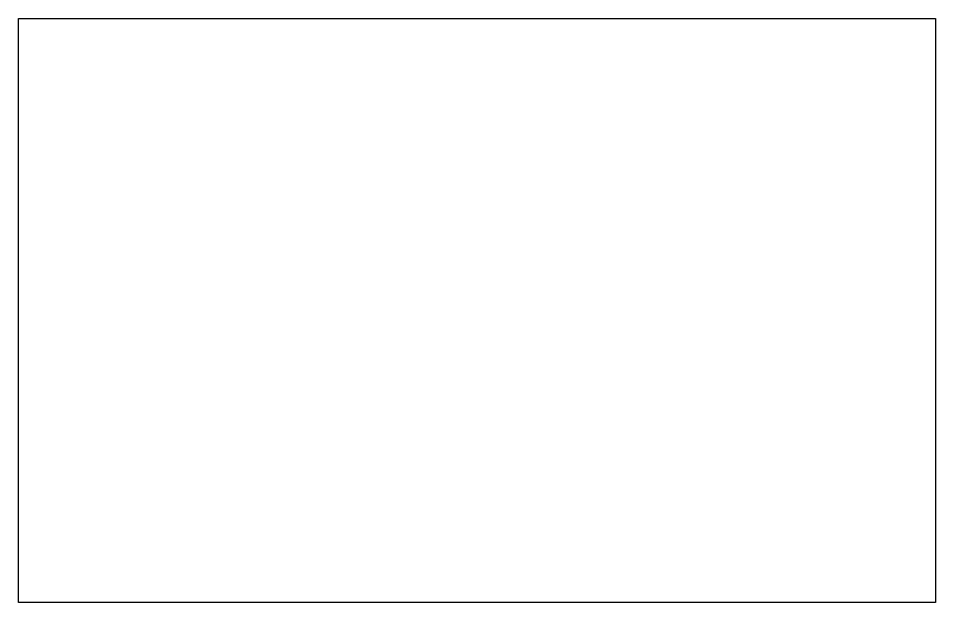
# Model space of a CAD drawing. Header units: millimetres. Extents: x -90 to 90, y -57 to 57.
import ezdxf

# ---------------------------------------------------------------- set-up
doc = ezdxf.new("R2010")
doc.units = ezdxf.units.MM
doc.layers.get('0').update_dxf_attribs({"linetype": 'CONTINUOUS'})

msp = doc.modelspace()

# ---------------------------------------------------------------- linework, layer by layer
msp.add_lwpolyline([(90, -57.25), (-90, -57.25), (-90, 57.45), (90, 57.45)], close=True)

doc.saveas('drawing.dxf')
